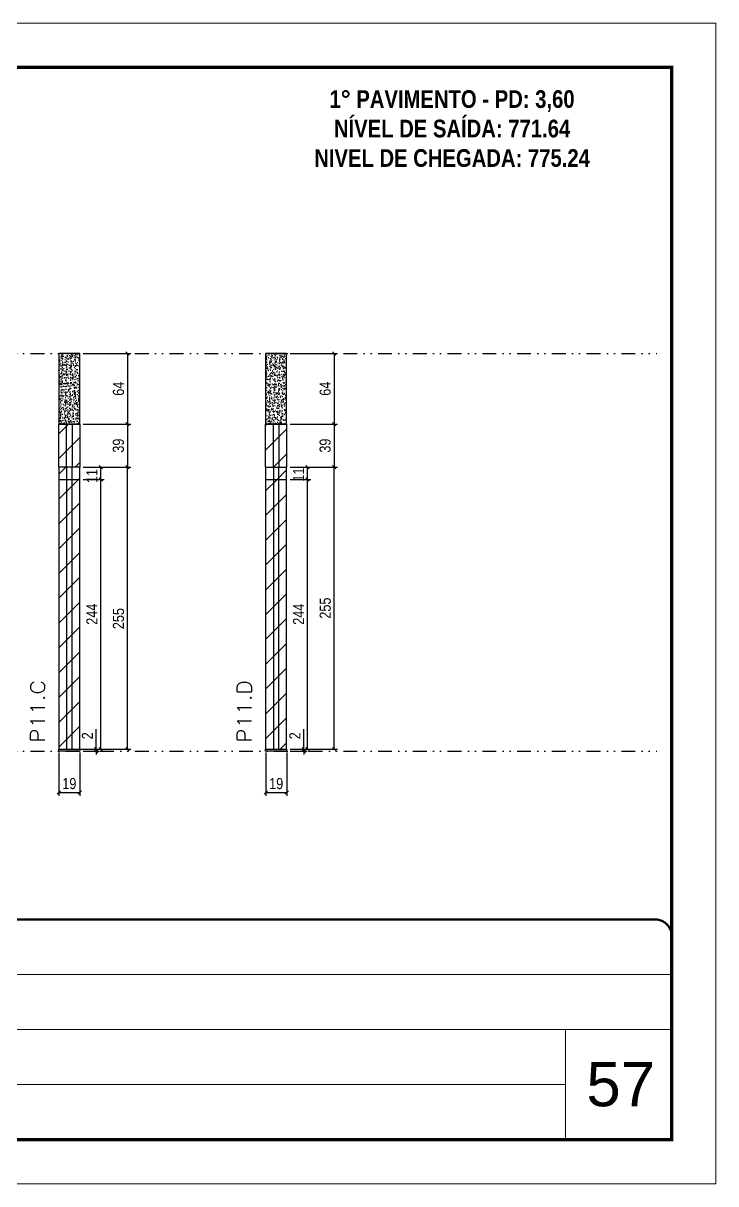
# Model space of a CAD drawing. Extents: x 2949 to 9203, y -16089 to 12527.
# Drawn here: x 3807 to 4434, y -4603 to -3553 of the extents above; entities that cross this region are included whole.
import ezdxf

# ---------------------------------------------------------------- set-up
doc = ezdxf.new("R2010")
doc.units = 0
for name, pattern in [('CONTINUO', [0]), ('DASHED', [0.75, 0.5, -0.25]), ('DIVIDE2', [0.625, 0.25, -0.125, 0, -0.125, 0, -0.125])]:
    doc.linetypes.add(name, pattern=pattern)
for name, color, linetype, lineweight in [('CARIMBO', 255, 'Continuous', 9), ('Folhas', 255, 'Continuous', 9), ('Hachura', 251, 'Continuous', 9), ('SARRAFO DE PRESSAO', 251, 'DASHED', 9), ('Texto Seção', 7, 'Continuous', 15)]:
    doc.layers.add(name, color=color, linetype=linetype, lineweight=lineweight)
for name, color, linetype in [('COTA', 241, 'Continuous'), ('NOMENCLATURA', 7, 'Continuous'), ('Nível', 160, 'Continuous'), ('Painéis', 200, 'Continuous'), ('SARR_2.2x7', 40, 'Continuous')]:
    doc.layers.add(name, color=color, linetype=linetype)
doc.styles.add('ARIAL', font='arial.ttf')
doc.styles.add('COTA TECNICA', font='techl___.ttf', dxfattribs={"height": 10})
doc.styles.add('COTA TECNICA-50', font='techl___.ttf', dxfattribs={"height": 10})
doc.styles.add('REGUA-120', font='ROMANS.shx', dxfattribs={"height": 15})
doc.styles.add('ROMANC', font='techb___.ttf', dxfattribs={"height": 2.5})
doc.dimstyles.new('COTA PAINEL-50', dxfattribs={"dimtxt": 10, "dimasz": 3, "dimexe": 3, "dimexo": 3, "dimgap": 3, "dimtad": 1, "dimdec": 1, "dimzin": 12, "dimdsep": 46, "dimtxsty": 'COTA TECNICA-50', "dimblk1": 'OBLIQUE', "dimblk2": 'OBLIQUE', "dimsah": 1, "dimcen": 0.9, "dimclrd": 4, "dimclre": 4, "dimclrt": 240, "dimadec": 1, "dimazin": 3, "dimtfac": 1, "dimtdec": 1, "dimtmove": 0, "dimatfit": 3, "dimfxl": 1, "dimtolj": 1, "dimtzin": 12, "dimarcsym": 0})
doc.dimstyles.new('PAINEL', dxfattribs={"dimtxt": 10, "dimasz": 3, "dimexe": 3, "dimexo": 3, "dimgap": 3, "dimtad": 1, "dimdec": 1, "dimzin": 12, "dimdsep": 46, "dimtxsty": 'COTA TECNICA', "dimblk1": 'OBLIQUE', "dimblk2": 'OBLIQUE', "dimsah": 1, "dimcen": 0.9, "dimclrd": 4, "dimclre": 4, "dimclrt": 240, "dimadec": 1, "dimazin": 3, "dimtfac": 1, "dimtdec": 1, "dimtmove": 0, "dimatfit": 3, "dimfxl": 1, "dimtolj": 1, "dimtzin": 12, "dimarcsym": 0})
pattern_1 = [(45, (-129255.467, -37644.947), (-11.2253202, 11.2253202), [])]
pattern_2 = [(45, (0, 1148.575), (-11.22532, 11.22532), [])]

# ---------------------------------------------------------------- blocks, each defined once
blk = doc.blocks.new('9999999999')
at = {"color": 30, "linetype": 'CONTINUO'}
for p, q in [((98564.6, 34379.6), (99584, 34379.6)), ((98564.6, 34329.8), (99488, 34329.8)), ((99584, 34329.8), (99488, 34329.8)), ((99488, 34329.8), (99488, 34230.2)), ((98564.6, 34280), (99488, 34280))]:
    blk.add_line(p, q, dxfattribs=at)
at = {"color": 30, "linetype": 'CONTINUO', "const_width": 2}
blk.add_lwpolyline([(99584, 34230.2), (99584, 34414.4, 0.414214), (99569, 34429.4), (98229, 34429.4, 0.414214), (98214, 34414.4), (98214, 34245.2, 0.414214), (98229, 34230.2), (99584, 34230.2)], format="xyb", dxfattribs=at)
at = {"layer": 'Folhas'}
blk.add_lwpolyline([(98139, 34190.2), (99624, 34190.2), (99624, 35240.2), (98139, 35240.2)], close=True, dxfattribs=at)
at = {"layer": 'Folhas', "color": 30, "const_width": 3}
blk.add_lwpolyline([(98214, 34230.2), (99584, 34230.2), (99584, 35200.2), (98214, 35200.2)], close=True, dxfattribs=at)
blk = doc.blocks.new('_Oblique')
at = {"color": 0, "linetype": 'ByBlock', "lineweight": -2}
blk.add_line((-0.5, -0.5), (0.5, 0.5), dxfattribs=at)
blk = doc.blocks.new('*D2210')
at = {"layer": 'COTA', "color": 4, "lineweight": -2, "transparency": 16777216}
for p, q in [((3839.5, -4213), (3839.5, -4252.4)), ((3858.5, -4213), (3858.5, -4252.4)), ((3839.5, -4249.4), (3858.5, -4249.4))]:
    blk.add_line(p, q, dxfattribs=at)
at = {"layer": 'Defpoints', "color": 0, "transparency": 16777216}
for p in [(3839.5, -4210), (3858.5, -4210), (3858.5, -4249.4)]:
    blk.add_point(p, dxfattribs=at)
at = {"layer": 'COTA', "color": 4, "lineweight": -2, "transparency": 16777216, "xscale": 3, "yscale": 3, "zscale": 3, "rotation": 180}
blk.add_blockref('_Oblique', (3839.5, -4249.4), dxfattribs=at)
at = {"layer": 'COTA', "color": 4, "lineweight": -2, "transparency": 16777216, "xscale": 3, "yscale": 3, "zscale": 3}
blk.add_blockref('_Oblique', (3858.5, -4249.4), dxfattribs=at)
at = {"layer": 'COTA', "color": 240, "transparency": 16777216, "insert": (3849, -4241.3), "char_height": 10, "attachment_point": 5, "style": 'COTA TECNICA'}
blk.add_mtext('\\A1;19', dxfattribs=at)
blk = doc.blocks.new('*D2219')
at = {"layer": 'COTA', "color": 4, "lineweight": -2, "transparency": 16777216}
for p, q in [((3873.3, -4210), (3873.3, -4191.9)), ((3861.5, -4210), (3876.3, -4210)), ((3873.3, -4212), (3873.3, -4210)), ((3861.5, -4212), (3876.3, -4212)), ((3873.3, -4212), (3873.3, -4215))]:
    blk.add_line(p, q, dxfattribs=at)
at = {"layer": 'Defpoints', "color": 0, "transparency": 16777216}
for p in [(3858.5, -4210), (3873.3, -4210), (3858.5, -4212)]:
    blk.add_point(p, dxfattribs=at)
at = {"layer": 'COTA', "color": 4, "lineweight": -2, "transparency": 16777216, "xscale": 3, "yscale": 3, "zscale": 3}
for p, rotation in [((3873.3, -4210), 270), ((3873.3, -4212), 90)]:
    blk.add_blockref('_Oblique', p, dxfattribs=dict(at, rotation=rotation))
at = {"layer": 'COTA', "color": 240, "transparency": 16777216, "insert": (3865.3, -4198), "char_height": 10, "attachment_point": 5, "rotation": 90, "style": 'COTA TECNICA-50'}
blk.add_mtext('\\A1;2', dxfattribs=at)
blk = doc.blocks.new('*D2229')
at = {"layer": 'COTA', "color": 4, "linetype": 'ByBlock', "lineweight": -2, "transparency": 16777216}
for p, q in [((3861.5, -3852), (3904.6, -3852)), ((3901.6, -3852), (3901.6, -3916)), ((3861.5, -3916), (3904.6, -3916))]:
    blk.add_line(p, q, dxfattribs=at)
at = {"layer": 'Defpoints', "color": 0, "linetype": 'ByBlock', "transparency": 16777216}
for p in [(3858.5, -3852), (3858.5, -3916), (3901.6, -3916)]:
    blk.add_point(p, dxfattribs=at)
at = {"layer": 'COTA', "color": 4, "linetype": 'ByBlock', "lineweight": -2, "transparency": 16777216, "xscale": 3, "yscale": 3, "zscale": 3}
for p, rotation in [((3901.6, -3852), 90), ((3901.6, -3916), 270)]:
    blk.add_blockref('_Oblique', p, dxfattribs=dict(at, rotation=rotation))
at = {"layer": 'COTA', "color": 240, "linetype": 'ByBlock', "transparency": 16777216, "insert": (3893.5, -3884), "char_height": 10, "attachment_point": 5, "rotation": 90, "style": 'COTA TECNICA'}
blk.add_mtext('\\A1;64', dxfattribs=at)
blk = doc.blocks.new('*D2230')
at = {"layer": 'COTA', "color": 4, "linetype": 'ByBlock', "lineweight": -2, "transparency": 16777216}
for p, q in [((3861.5, -3955), (3904.6, -3955)), ((3901.6, -4210), (3901.6, -3955)), ((3861.5, -4210), (3904.6, -4210))]:
    blk.add_line(p, q, dxfattribs=at)
at = {"layer": 'Defpoints', "color": 0, "linetype": 'ByBlock', "transparency": 16777216}
for p in [(3858.5, -3955), (3901.6, -3955), (3858.5, -4210)]:
    blk.add_point(p, dxfattribs=at)
at = {"layer": 'COTA', "color": 4, "linetype": 'ByBlock', "lineweight": -2, "transparency": 16777216, "xscale": 3, "yscale": 3, "zscale": 3}
for p, rotation in [((3901.6, -3955), 90), ((3901.6, -4210), 270)]:
    blk.add_blockref('_Oblique', p, dxfattribs=dict(at, rotation=rotation))
at = {"layer": 'COTA', "color": 240, "linetype": 'ByBlock', "transparency": 16777216, "insert": (3893.5, -4092), "char_height": 10, "attachment_point": 5, "rotation": 90, "style": 'COTA TECNICA'}
blk.add_mtext('\\A1;255', dxfattribs=at)
blk = doc.blocks.new('*D2220')
at = {"layer": 'COTA', "color": 4, "lineweight": -2, "transparency": 16777216}
for p, q in [((4026.7, -4213), (4026.7, -4252.4)), ((4045.7, -4213), (4045.7, -4252.4)), ((4026.7, -4249.4), (4045.7, -4249.4))]:
    blk.add_line(p, q, dxfattribs=at)
at = {"layer": 'Defpoints', "color": 0, "transparency": 16777216}
for p in [(4026.7, -4210), (4045.7, -4210), (4045.7, -4249.4)]:
    blk.add_point(p, dxfattribs=at)
at = {"layer": 'COTA', "color": 4, "lineweight": -2, "transparency": 16777216, "xscale": 3, "yscale": 3, "zscale": 3, "rotation": 180}
blk.add_blockref('_Oblique', (4026.7, -4249.4), dxfattribs=at)
at = {"layer": 'COTA', "color": 4, "lineweight": -2, "transparency": 16777216, "xscale": 3, "yscale": 3, "zscale": 3}
blk.add_blockref('_Oblique', (4045.7, -4249.4), dxfattribs=at)
at = {"layer": 'COTA', "color": 240, "transparency": 16777216, "insert": (4036.2, -4241.3), "char_height": 10, "attachment_point": 5, "style": 'COTA TECNICA'}
blk.add_mtext('\\A1;19', dxfattribs=at)
blk = doc.blocks.new('*D2221')
at = {"layer": 'COTA', "color": 4, "lineweight": -2, "transparency": 16777216}
for p, q in [((4061.1, -4210), (4061.1, -4191.9)), ((4048.7, -4210), (4064.1, -4210)), ((4061.1, -4212), (4061.1, -4210)), ((4048.7, -4212), (4064.1, -4212)), ((4061.1, -4212), (4061.1, -4215))]:
    blk.add_line(p, q, dxfattribs=at)
at = {"layer": 'Defpoints', "color": 0, "transparency": 16777216}
for p in [(4045.7, -4210), (4061.1, -4210), (4045.7, -4212)]:
    blk.add_point(p, dxfattribs=at)
at = {"layer": 'COTA', "color": 4, "lineweight": -2, "transparency": 16777216, "xscale": 3, "yscale": 3, "zscale": 3}
for p, rotation in [((4061.1, -4210), 270), ((4061.1, -4212), 90)]:
    blk.add_blockref('_Oblique', p, dxfattribs=dict(at, rotation=rotation))
at = {"layer": 'COTA', "color": 240, "transparency": 16777216, "insert": (4053.1, -4198), "char_height": 10, "attachment_point": 5, "rotation": 90, "style": 'COTA TECNICA-50'}
blk.add_mtext('\\A1;2', dxfattribs=at)
blk = doc.blocks.new('*D2231')
at = {"layer": 'COTA', "color": 4, "linetype": 'ByBlock', "lineweight": -2, "transparency": 16777216}
for p, q in [((4048.7, -3852), (4091.7, -3852)), ((4088.7, -3852), (4088.7, -3916)), ((4048.7, -3916), (4091.7, -3916))]:
    blk.add_line(p, q, dxfattribs=at)
at = {"layer": 'Defpoints', "color": 0, "linetype": 'ByBlock', "transparency": 16777216}
for p in [(4045.7, -3852), (4045.7, -3916), (4088.7, -3916)]:
    blk.add_point(p, dxfattribs=at)
at = {"layer": 'COTA', "color": 4, "linetype": 'ByBlock', "lineweight": -2, "transparency": 16777216, "xscale": 3, "yscale": 3, "zscale": 3}
for p, rotation in [((4088.7, -3852), 90), ((4088.7, -3916), 270)]:
    blk.add_blockref('_Oblique', p, dxfattribs=dict(at, rotation=rotation))
at = {"layer": 'COTA', "color": 240, "linetype": 'ByBlock', "transparency": 16777216, "insert": (4080.6, -3884), "char_height": 10, "attachment_point": 5, "rotation": 90, "style": 'COTA TECNICA'}
blk.add_mtext('\\A1;64', dxfattribs=at)
blk = doc.blocks.new('*D2232')
at = {"layer": 'COTA', "color": 4, "linetype": 'ByBlock', "lineweight": -2, "transparency": 16777216}
for p, q in [((4048.7, -3955), (4091.7, -3955)), ((4088.7, -4210), (4088.7, -3955)), ((4048.7, -4210), (4091.7, -4210))]:
    blk.add_line(p, q, dxfattribs=at)
at = {"layer": 'Defpoints', "color": 0, "linetype": 'ByBlock', "transparency": 16777216}
for p in [(4045.7, -3955), (4088.7, -3955), (4045.7, -4210)]:
    blk.add_point(p, dxfattribs=at)
at = {"layer": 'COTA', "color": 4, "linetype": 'ByBlock', "lineweight": -2, "transparency": 16777216, "xscale": 3, "yscale": 3, "zscale": 3}
for p, rotation in [((4088.7, -3955), 90), ((4088.7, -4210), 270)]:
    blk.add_blockref('_Oblique', p, dxfattribs=dict(at, rotation=rotation))
at = {"layer": 'COTA', "color": 240, "linetype": 'ByBlock', "transparency": 16777216, "insert": (4080.6, -4082.5), "char_height": 10, "attachment_point": 5, "rotation": 90, "style": 'COTA TECNICA'}
blk.add_mtext('\\A1;255', dxfattribs=at)
blk = doc.blocks.new('*D2233')
at = {"layer": 'COTA', "color": 4, "linetype": 'ByBlock', "lineweight": -2, "transparency": 16777216}
for p, q in [((3861.5, -3966), (3880.4, -3966)), ((3877.4, -4210), (3877.4, -3966)), ((3842.5, -4210), (3880.4, -4210))]:
    blk.add_line(p, q, dxfattribs=at)
at = {"layer": 'Defpoints', "color": 0, "linetype": 'ByBlock', "transparency": 16777216}
for p in [(3858.5, -3966), (3877.4, -3966), (3839.5, -4210)]:
    blk.add_point(p, dxfattribs=at)
at = {"layer": 'COTA', "color": 4, "linetype": 'ByBlock', "lineweight": -2, "transparency": 16777216, "xscale": 3, "yscale": 3, "zscale": 3}
for p, rotation in [((3877.4, -3966), 90), ((3877.4, -4210), 270)]:
    blk.add_blockref('_Oblique', p, dxfattribs=dict(at, rotation=rotation))
at = {"layer": 'COTA', "color": 240, "linetype": 'ByBlock', "transparency": 16777216, "insert": (3869.4, -4088), "char_height": 10, "attachment_point": 5, "rotation": 90, "style": 'COTA TECNICA'}
blk.add_mtext('\\A1;244', dxfattribs=at)
blk = doc.blocks.new('*D2234')
at = {"layer": 'COTA', "color": 4, "linetype": 'ByBlock', "lineweight": -2, "transparency": 16777216}
for p, q in [((3861.5, -3955), (3880.4, -3955)), ((3877.4, -3966), (3877.4, -3955)), ((3861.5, -3966), (3880.4, -3966))]:
    blk.add_line(p, q, dxfattribs=at)
at = {"layer": 'Defpoints', "color": 0, "linetype": 'ByBlock', "transparency": 16777216}
for p in [(3858.5, -3955), (3877.4, -3955), (3858.5, -3966)]:
    blk.add_point(p, dxfattribs=at)
at = {"layer": 'COTA', "color": 4, "linetype": 'ByBlock', "lineweight": -2, "transparency": 16777216, "xscale": 3, "yscale": 3, "zscale": 3}
for p, rotation in [((3877.4, -3955), 90), ((3877.4, -3966), 270)]:
    blk.add_blockref('_Oblique', p, dxfattribs=dict(at, rotation=rotation))
at = {"layer": 'COTA', "color": 240, "linetype": 'ByBlock', "transparency": 16777216, "insert": (3869.4, -3963), "char_height": 10, "attachment_point": 5, "rotation": 90, "style": 'COTA TECNICA'}
blk.add_mtext('\\A1;11', dxfattribs=at)
blk = doc.blocks.new('*D2235')
at = {"layer": 'COTA', "color": 4, "linetype": 'ByBlock', "lineweight": -2, "transparency": 16777216}
for p, q in [((4048.7, -3966), (4067.6, -3966)), ((4064.6, -4210), (4064.6, -3966)), ((4048.7, -4210), (4067.6, -4210))]:
    blk.add_line(p, q, dxfattribs=at)
at = {"layer": 'Defpoints', "color": 0, "linetype": 'ByBlock', "transparency": 16777216}
for p in [(4045.7, -3966), (4064.6, -3966), (4045.7, -4210)]:
    blk.add_point(p, dxfattribs=at)
at = {"layer": 'COTA', "color": 4, "linetype": 'ByBlock', "lineweight": -2, "transparency": 16777216, "xscale": 3, "yscale": 3, "zscale": 3}
for p, rotation in [((4064.6, -3966), 90), ((4064.6, -4210), 270)]:
    blk.add_blockref('_Oblique', p, dxfattribs=dict(at, rotation=rotation))
at = {"layer": 'COTA', "color": 240, "linetype": 'ByBlock', "transparency": 16777216, "insert": (4056.5, -4088), "char_height": 10, "attachment_point": 5, "rotation": 90, "style": 'COTA TECNICA'}
blk.add_mtext('\\A1;244', dxfattribs=at)
blk = doc.blocks.new('*D2236')
at = {"layer": 'COTA', "color": 4, "linetype": 'ByBlock', "lineweight": -2, "transparency": 16777216}
for p, q in [((4048.7, -3955), (4067.6, -3955)), ((4064.6, -3966), (4064.6, -3955)), ((4048.7, -3966), (4067.6, -3966))]:
    blk.add_line(p, q, dxfattribs=at)
at = {"layer": 'Defpoints', "color": 0, "linetype": 'ByBlock', "transparency": 16777216}
for p in [(4045.7, -3955), (4064.6, -3955), (4045.7, -3966)]:
    blk.add_point(p, dxfattribs=at)
at = {"layer": 'COTA', "color": 4, "linetype": 'ByBlock', "lineweight": -2, "transparency": 16777216, "xscale": 3, "yscale": 3, "zscale": 3}
for p, rotation in [((4064.6, -3955), 90), ((4064.6, -3966), 270)]:
    blk.add_blockref('_Oblique', p, dxfattribs=dict(at, rotation=rotation))
at = {"layer": 'COTA', "color": 240, "linetype": 'ByBlock', "transparency": 16777216, "insert": (4056.5, -3961.7), "char_height": 10, "attachment_point": 5, "rotation": 90, "style": 'COTA TECNICA'}
blk.add_mtext('\\A1;11', dxfattribs=at)
blk = doc.blocks.new('*D2222')
at = {"layer": 'COTA', "color": 4, "lineweight": -2, "transparency": 16777216}
for p, q in [((3861.5, -3916), (3904.6, -3916)), ((3901.6, -3916), (3901.6, -3955)), ((3861.5, -3955), (3904.6, -3955))]:
    blk.add_line(p, q, dxfattribs=at)
at = {"layer": 'Defpoints', "color": 0, "transparency": 16777216}
for p in [(3858.5, -3916), (3858.5, -3955), (3901.6, -3955)]:
    blk.add_point(p, dxfattribs=at)
at = {"layer": 'COTA', "color": 4, "lineweight": -2, "transparency": 16777216, "xscale": 3, "yscale": 3, "zscale": 3}
for p, rotation in [((3901.6, -3916), 90), ((3901.6, -3955), 270)]:
    blk.add_blockref('_Oblique', p, dxfattribs=dict(at, rotation=rotation))
at = {"layer": 'COTA', "color": 240, "transparency": 16777216, "insert": (3893.4, -3935.5), "char_height": 10, "attachment_point": 5, "rotation": 90, "style": 'COTA TECNICA'}
blk.add_mtext('\\A1;39', dxfattribs=at)
blk = doc.blocks.new('*D2223')
at = {"layer": 'COTA', "color": 4, "lineweight": -2, "transparency": 16777216}
for p, q in [((4048.7, -3916), (4091.7, -3916)), ((4088.7, -3916), (4088.7, -3955)), ((4048.7, -3955), (4091.7, -3955))]:
    blk.add_line(p, q, dxfattribs=at)
at = {"layer": 'Defpoints', "color": 0, "transparency": 16777216}
for p in [(4045.7, -3916), (4045.7, -3955), (4088.7, -3955)]:
    blk.add_point(p, dxfattribs=at)
at = {"layer": 'COTA', "color": 4, "lineweight": -2, "transparency": 16777216, "xscale": 3, "yscale": 3, "zscale": 3}
for p, rotation in [((4088.7, -3916), 90), ((4088.7, -3955), 270)]:
    blk.add_blockref('_Oblique', p, dxfattribs=dict(at, rotation=rotation))
at = {"layer": 'COTA', "color": 240, "transparency": 16777216, "insert": (4080.5, -3935.5), "char_height": 10, "attachment_point": 5, "rotation": 90, "style": 'COTA TECNICA'}
blk.add_mtext('\\A1;39', dxfattribs=at)

msp = doc.modelspace()

# ---------------------------------------------------------------- hatches: boundary and pattern name
at = {"layer": 'COTA', "linetype": 'ByBlock'}
h = msp.add_hatch(dxfattribs=at)
h.set_pattern_fill('AR-CONC', color=256, scale=0.03)
h.set_pattern_definition([(50, (-127832.052, -37641.947), (5.46554007, -0.47817257), [0.5715, -6.2865]), (355, (-127832.052, -37641.947), (-1.05730264, 5.73170536), [0.4572, -5.02921753]), (100.4514447, (-127831.5967, -37641.987), (4.40823741, 5.25353256), [0.48570026, -5.34270734]), (46.1842, (-127832.052, -37640.423), (8.13237123, -1.26126984), [0.85725, -9.42975]), (96.6355576, (-127831.3744, -37640.528), (7.122124, 7.42278374), [0.7285507, -8.01406824]), (351.184151, (-127832.052, -37640.423), (7.122124, 7.42278374), [0.685799, -7.54379196]), (21, (-127831.29, -37640.804), (4.54843174, -3.06795595), [0.5715, -6.2865]), (326, (-127831.29, -37640.804), (1.85406085, 5.52563898), [0.4572, -5.0292]), (71.451445, (-127830.911, -37641.0596), (6.40249258, 2.45768307), [0.48570026, -5.34269813]), (37.5, (-127832.0521, -37641.947), (0.092658098, 2.536651166), [0, -4.96824, 0, -5.1054, 0, -5.04825]), (7.5, (-127832.052, -37641.947), (2.004589875, 3.005417245), [0, -2.91084, 0, -4.85394, 0, -1.92405]), (327.5, (-127833.7514, -37641.947), (4.067717855, -0.17186232), [0, -1.905, 0, -5.9436, 0, -7.8867]), (317.5, (-127834.5134, -37641.947), (4.44387544, 0.76279473), [0, -2.4765, 0, -3.94716, 0, -5.6007])])
h.paths.add_polyline_path([(3858.53, -3852.03), (3839.53, -3852.03), (3839.53, -3916.03), (3858.53, -3916.03)])
h = msp.add_hatch(dxfattribs=at)
h.set_pattern_fill('AR-CONC', color=256, scale=0.03)
h.set_pattern_definition([(50, (-127865, -37641.947), (5.46554007, -0.47817257), [0.5715, -6.2865]), (355, (-127865, -37641.947), (-1.05730264, 5.73170536), [0.4572, -5.02921753]), (100.4514447, (-127864.5446, -37641.987), (4.40823741, 5.25353256), [0.48570026, -5.34270734]), (46.1842, (-127865, -37640.423), (8.13237123, -1.26126984), [0.85725, -9.42975]), (96.6355576, (-127864.322, -37640.528), (7.122124, 7.42278374), [0.7285507, -8.01406824]), (351.184151, (-127865, -37640.423), (7.122124, 7.42278374), [0.685799, -7.54379196]), (21, (-127864.238, -37640.804), (4.54843174, -3.06795595), [0.5715, -6.2865]), (326, (-127864.238, -37640.804), (1.85406085, 5.52563898), [0.4572, -5.0292]), (71.451445, (-127863.859, -37641.0596), (6.40249258, 2.45768307), [0.48570026, -5.34269813]), (37.5, (-127865, -37641.947), (0.092658098, 2.536651166), [0, -4.96824, 0, -5.1054, 0, -5.04825]), (7.5, (-127865, -37641.947), (2.004589875, 3.005417245), [0, -2.91084, 0, -4.85394, 0, -1.92405]), (327.5, (-127866.6993, -37641.947), (4.067717855, -0.17186232), [0, -1.905, 0, -5.9436, 0, -7.8867]), (317.5, (-127867.4613, -37641.947), (4.44387544, 0.76279473), [0, -2.4765, 0, -3.94716, 0, -5.6007])])
h.paths.add_polyline_path([(4045.65, -3852.03), (4026.65, -3852.03), (4026.65, -3916.03), (4045.65, -3916.03)])
at = {"layer": 'Hachura', "linetype": 'ByBlock'}
h = msp.add_hatch(dxfattribs=at)
h.set_pattern_fill('ANSI31', color=256, scale=5)
h.set_pattern_definition(pattern_2)
h.paths.add_polyline_path([(3858.53, -3916.03), (3839.53, -3916.03), (3839.53, -3955.03), (3858.53, -3955.03)])
h = msp.add_hatch(dxfattribs=at)
h.set_pattern_fill('ANSI31', color=256, scale=5)
h.set_pattern_definition(pattern_2)
h.paths.add_polyline_path([(4026.65, -3955.03), (4045.65, -3955.03), (4045.65, -3916.03), (4026.65, -3916.03)])
h = msp.add_hatch(dxfattribs=at)
h.set_pattern_fill('ANSI31', color=256, scale=5)
h.set_pattern_definition(pattern_1)
h.paths.add_polyline_path([(3858.53, -3955.03), (3839.53, -3955.03), (3839.53, -3966.03), (3858.53, -3966.03)])
h = msp.add_hatch(dxfattribs=at)
h.set_pattern_fill('ANSI31', color=256, scale=5)
h.set_pattern_definition(pattern_1)
h.paths.add_polyline_path([(4045.65, -3955.03), (4026.65, -3955.03), (4026.65, -3966.03), (4045.65, -3966.03)])
h = msp.add_hatch(dxfattribs=at)
h.set_pattern_fill('ANSI31', color=256, scale=5)
h.set_pattern_definition(pattern_1)
h.paths.add_polyline_path([(3858.53, -3966.03), (3839.53, -3966.03), (3839.53, -4210.03), (3858.53, -4210.03)])
h = msp.add_hatch(dxfattribs=at)
h.set_pattern_fill('ANSI31', color=256, scale=5)
h.set_pattern_definition(pattern_1)
h.paths.add_polyline_path([(4045.65, -3966.03), (4026.65, -3966.03), (4026.65, -4210.03), (4045.65, -4210.03)])

# ---------------------------------------------------------------- linework, layer by layer
at = {"layer": 'COTA', "linetype": 'ByBlock'}
for points in [[(3839.53, -3916.03), (3858.53, -3916.03), (3858.53, -3852.03), (3839.53, -3852.03)], [(4026.65, -3916.03), (4045.65, -3916.03), (4045.65, -3852.03), (4026.65, -3852.03)]]:
    msp.add_lwpolyline(points, close=True, dxfattribs=at)
at = {"layer": 'Nível', "color": 4, "linetype": 'DIVIDE2', "ltscale": 50}
for p, q in [((3027.7, -3852.03), (4380.53, -3852.03)), ((3027.7, -4212.03), (4380.53, -4212.03))]:
    msp.add_line(p, q, dxfattribs=at)
at = {"layer": 'Painéis'}
for p, q in [((3858.53, -3916.03), (3839.53, -3916.03)), ((3839.53, -3916.03), (3858.53, -3916.03)), ((3839.53, -3955.03), (3839.53, -3916.03)), ((3858.53, -3916.03), (3858.53, -3955.03)), ((4045.65, -3916.03), (4026.65, -3916.03)), ((4026.65, -3955.03), (4026.65, -3916.03)), ((4045.65, -3916.03), (4045.65, -3955.03)), ((3839.53, -3955.03), (3839.53, -4210.03)), ((3858.53, -3955.03), (3839.53, -3955.03)), ((3858.53, -4210.03), (3858.53, -3955.03)), ((4026.65, -3955.03), (4026.65, -4210.03)), ((4026.65, -3955.03), (4045.65, -3955.03)), ((4045.65, -4210.03), (4045.65, -3955.03)), ((3839.53, -3966.03), (3858.53, -3966.03)), ((4026.65, -3966.03), (4045.65, -3966.03)), ((3839.53, -4210.03), (3858.53, -4210.03)), ((4026.65, -4210.03), (4045.65, -4210.03))]:
    msp.add_line(p, q, dxfattribs=at)
for points in [[(3839.53, -4210.03), (3858.53, -4210.03), (3858.53, -4212.03), (3839.53, -4212.03)], [(4026.65, -4210.03), (4045.65, -4210.03), (4045.65, -4212.03), (4026.65, -4212.03)]]:
    msp.add_lwpolyline(points, close=True, dxfattribs=at)
at = {"layer": 'SARR_2.2x7'}
for p, q in [((3846.53, -3955.03), (3846.53, -3916.03)), ((3851.53, -3916.03), (3851.53, -3955.03)), ((4033.65, -3955.03), (4033.65, -3916.03)), ((4038.65, -3916.03), (4038.65, -3955.03)), ((3846.53, -3955.03), (3846.53, -4210.03)), ((3851.53, -4210.03), (3851.53, -3955.03)), ((4033.65, -3955.03), (4033.65, -4210.03)), ((4038.65, -4210.03), (4038.65, -3955.03))]:
    msp.add_line(p, q, dxfattribs=at)

# ---------------------------------------------------------------- block references
at = {"layer": 'SARRAFO DE PRESSAO', "color": 6, "linetype": 'ByBlock'}
msp.add_blockref('9999999999', (-95189.94, -38793.52), dxfattribs=at)

# ---------------------------------------------------------------- texts
at = {"layer": 'CARIMBO', "style": 'ARIAL'}
msp.add_text('57', height=40, dxfattribs=at).set_placement((4316.89, -4533.17))
at = {"layer": 'NOMENCLATURA', "color": 2, "insert": (4195.36, -3587.26), "char_height": 16, "attachment_point": 2, "style": 'ROMANC'}
msp.add_mtext_dynamic_manual_height_columns('\\P1° PAVIMENTO - PD: 3,60\\PNÍVEL DE SAÍDA: 771.64\\PNIVEL DE CHEGADA: 775.24', width=300.2766, gutter_width=1, heights=[0], dxfattribs=at)
at = {"layer": 'Texto Seção', "style": 'REGUA-120', "width": 1.1}
for s, p in [('P11.C', (3826.73, -4204.14)), ('P11.D', (4013.88, -4204.14))]:
    msp.add_text(s, height=13, rotation=90, dxfattribs=at).set_placement(p)

# ---------------------------------------------------------------- dimensions: what is measured, and where the dimension line sits
at = {"layer": 'COTA', "linetype": 'ByBlock'}
for base, p1, p2, picture, middle in [((3901.61, -3916.03), (3858.53, -3852.03), (3858.53, -3916.03), '*D2229', (3893.51, -3884.03)), ((4088.74, -3916.03), (4045.65, -3852.03), (4045.65, -3916.03), '*D2231', (4080.63, -3884.03)), ((4088.74, -3955.03), (4045.65, -4210.03), (4045.65, -3955.03), '*D2232', (4080.63, -4082.53)), ((3877.43, -3966.03), (3839.53, -4210.03), (3858.53, -3966.03), '*D2233', (3869.36, -4088.03)), ((4064.56, -3966.03), (4045.65, -4210.03), (4045.65, -3966.03), '*D2235', (4056.49, -4088.03))]:
    dim = msp.add_linear_dim(base=base, p1=p1, p2=p2, angle=90, dimstyle='PAINEL', dxfattribs=at)
    dim.commit()
    dim.dimension.update_dxf_attribs({"geometry": picture, "text_midpoint": middle})
at = {"layer": 'COTA'}
for base, p1, p2, picture, middle in [((3901.61, -3955.03), (3858.53, -3916.03), (3858.53, -3955.03), '*D2222', (3893.36, -3935.53)), ((4088.74, -3955.03), (4045.65, -3916.03), (4045.65, -3955.03), '*D2223', (4080.49, -3935.53))]:
    dim = msp.add_linear_dim(base=base, p1=p1, p2=p2, angle=90, dimstyle='PAINEL', dxfattribs=at)
    dim.commit()
    dim.dimension.update_dxf_attribs({"geometry": picture, "text_midpoint": middle})
at = {"layer": 'COTA', "linetype": 'ByBlock'}
dim = msp.add_linear_dim(base=(3901.61, -3955.03), p1=(3858.53, -4210.03), p2=(3858.53, -3955.03), angle=90, dimstyle='PAINEL', dxfattribs=at)
dim.commit()
dim.dimension.update_dxf_attribs({"geometry": '*D2230', "text_midpoint": (3901.61, -4092.03), "dimtype": 160})
for base, p1, p2, picture, middle in [((3877.43, -3955.03), (3858.53, -3966.03), (3858.53, -3955.03), '*D2234', (3877.43, -3963.03)), ((4064.56, -3955.03), (4045.65, -3966.03), (4045.65, -3955.03), '*D2236', (4064.56, -3961.68))]:
    dim = msp.add_linear_dim(base=base, p1=p1, p2=p2, angle=90, dimstyle='PAINEL', override={"dimtmove": 1}, dxfattribs=at)
    dim.commit()
    dim.dimension.update_dxf_attribs({"geometry": picture, "text_midpoint": middle, "dimtype": 160})
at = {"layer": 'COTA'}
for base, p1, p2, picture, middle in [((3873.34, -4210.03), (3858.53, -4212.03), (3858.53, -4210.03), '*D2219', (3873.34, -4197.98)), ((4061.14, -4210.03), (4045.65, -4212.03), (4045.65, -4210.03), '*D2221', (4061.14, -4197.98))]:
    dim = msp.add_linear_dim(base=base, p1=p1, p2=p2, angle=90, dimstyle='COTA PAINEL-50', dxfattribs=at)
    dim.commit()
    dim.dimension.update_dxf_attribs({"geometry": picture, "text_midpoint": middle, "dimtype": 160})
for base, p1, p2, picture, middle in [((3858.53, -4249.38), (3839.53, -4210.03), (3858.53, -4210.03), '*D2210', (3849.03, -4241.29)), ((4045.65, -4249.38), (4026.65, -4210.03), (4045.65, -4210.03), '*D2220', (4036.15, -4241.29))]:
    dim = msp.add_linear_dim(base=base, p1=p1, p2=p2, dimstyle='PAINEL', override={"dimarcsym": 2}, dxfattribs=at)
    dim.commit()
    dim.dimension.update_dxf_attribs({"geometry": picture, "text_midpoint": middle})

doc.saveas('drawing.dxf')
